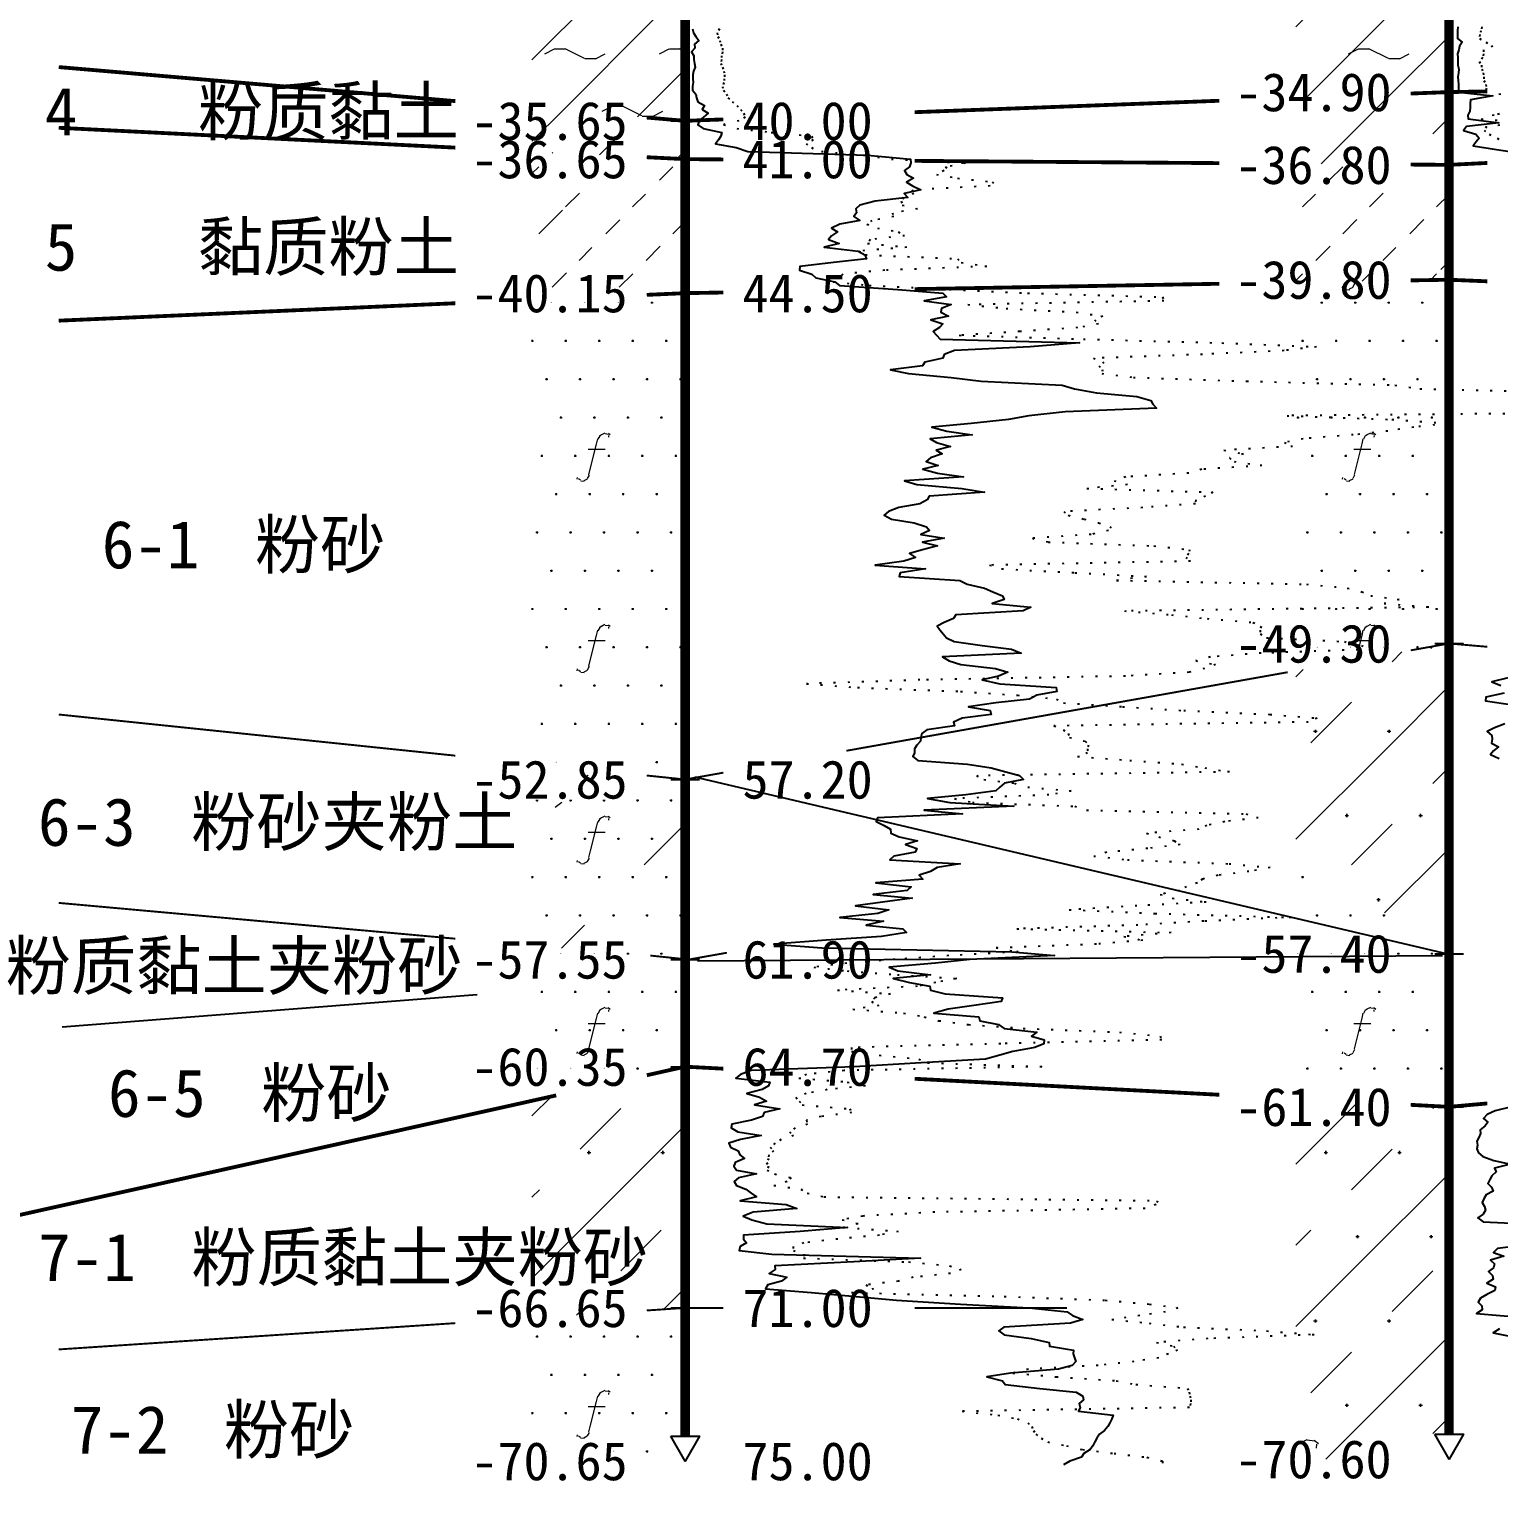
# Model space of a CAD drawing. Extents: x -37 to 3540, y -1485 to 297.
# Drawn here: x 2369.2 to 2446, y 66 to 142.3 of the extents above; entities that cross this region are included whole.
import ezdxf
from ezdxf.enums import TextEntityAlignment as Align

# ---------------------------------------------------------------- set-up
doc = ezdxf.new("R2010")
doc.units = 0
doc.linetypes.add('DOT', pattern=[6.35, 0, -6.35])
for name, color, linetype in [('CURVE', 200, 'CONTINUOUS'), ('HOLE', 41, 'CONTINUOUS'), ('STRATUM', 241, 'CONTINUOUS')]:
    doc.layers.add(name, color=color, linetype=linetype)
doc.layers.add('HATCH', color=7, linetype='CONTINUOUS', lineweight=13)
doc.styles.add('ST', font='')
doc.styles.get('ST').set_extended_font_data('SimSun')
pattern_1 = [(45, (2148.7487, 0), (-2.12132, 2.12132), [10, 0]), (26.565, (2149.8228, -0.2536), (5.999823, 5.999812), [0.567, -12.849]), (0, (2149.256, -0.2536), (0, 6), [0.567, -5.433]), (26.565, (2147.1674, 0), (5.999823, 5.999812), [0.567, -12.849]), (0, (2147.6745, 0.2536), (0, 6), [0.567, -5.433]), (153.435, (2149.2558, -0.2536), (-5.999818, -5e-06), [1.134, -12.2826]), (26.565, (2152.8228, 2.7464), (5.999823, 5.999812), [0.567, -12.849]), (0, (2152.256, 2.7464), (0, 6), [0.567, -5.433]), (26.565, (2150.1674, 3), (5.999823, 5.999812), [0.567, -12.849]), (0, (2150.6745, 3.2536), (0, 6), [0.567, -5.433]), (153.435, (2152.2558, 2.7464), (-5.999818, -5e-06), [1.134, -12.2826])]
pattern_2 = [(45, (2148.7487, 0), (-4.24264, 4.24264), [10, 0]), (45, (2149.8097, -3.182), (-2.12132, 6.36396), [3, -3])]
pattern_3 = [(45, (2148.7487, 0), (-6e-07, 6.99998), [0.9473, -8.9522]), (45, (2150.1487, 1.4), (-6e-07, 6.99998), [0.9869, -8.9126]), (45, (2151.5487, 2.8), (-6e-07, 6.99998), [1.06018, -8.83931]), (45, (2152.9487, 4.2), (-6e-07, 6.99998), [0.94918, -8.95032]), (45, (2154.3487, 5.6), (-6e-07, 6.99998), [1.0365, -8.863]), (45, (2152.2487, 0), (-6e-07, 6.99998), [1.01335, -8.88615]), (45, (2153.6487, 1.4), (-6e-07, 6.99998), [1.07896, -12.12037]), (45, (2155.0487, 2.8), (-6e-07, 6.99998), [0.99882, -8.90067]), (45, (2149.4487, 4.2), (-4e-07, 6.99998), [1.05533, -8.84416]), (45, (2150.8487, 5.6), (-4e-07, 6.99998), [1.0365, -8.863])]
pattern_4 = [(82.875, (2147.914, -1.206), (0.0003693, 10.0001764), [0.0893, -80.5337]), (143.13, (2148.015, -1.2818), (-29.999964, 20.000054), [0.12627, -49.87373]), (172.875, (2148.1923, -1.304), (-70.0002457, 9.9996603), [0.17857, -80.44443]), (206.565, (2148.3707, -1.2147), (-9.999705, -9.99969), [0.19954, -22.16046]), (243.435, (2148.46, -1.0363), (9e-06, -9.999696), [0.19954, -22.16146]), (255.964, (2148.5493, -0.679), (-0.0002, -9.999501), [0.36813, -40.86287]), (255.964, (2148.8593, 0.561), (-0.0002, -9.999501), [1.27838, -39.95262]), (255.964, (2148.9278, 0.835), (-0.0002, -9.999501), [0.28235, -40.94865]), (216.87, (2149.118, 1.0892), (-9.999982, -10.000018), [0.12627, -49.87373]), (243.435, (2149.017, 1.0135), (9e-06, -9.999696), [0.19954, -22.16146]), (206.565, (2149.2965, 1.1785), (-9.999705, -9.99969), [0.19954, -22.16046]), (172.875, (2149.4737, 1.1563), (-70.0002457, 9.9996603), [0.17857, -80.44443]), (143.13, (2149.5747, 1.0806), (-29.999964, 20.000054), [0.12627, -49.87373]), (82.875, (2149.5636, 0.992), (0.0003693, 10.0001764), [0.0893, -80.5337]), (0, (2148.419, 0.34), (0, 10), [0.89286, -9.10714]), (0, (2148.7737, 0), (1, 2), [0, -1.75]), (0, (2148.7487, 0.025), (1, 2), [0, -1.75]), (0, (2148.7487, 0), (1, 2), [0, -1.75]), (0, (2148.7237, 0), (1, 2), [0, -1.75]), (0, (2148.7487, -0.025), (1, 2), [0, -1.75])]
pattern_5 = [(82.875, (2146.9125, -2.6533), (0.000812, 22.000388), [0.1964, -177.1742]), (143.13, (2147.1348, -2.82), (-65.99992, 44.00012), [0.2778, -109.7222]), (172.875, (2147.5246, -2.8687), (-154.00054, 21.999253), [0.3929, -176.9777]), (206.565, (2147.917, -2.672), (-21.99935, -21.9993), [0.439, -48.753]), (243.435, (2148.114, -2.28), (2e-05, -21.99933), [0.439, -48.7552]), (255.964, (2148.31, -1.494), (-0.00044, -21.9989), [0.8099, -89.8983]), (255.964, (2148.992, 1.2344), (-0.00044, -21.9989), [2.8124, -87.8958]), (255.964, (2149.1427, 1.837), (-0.00044, -21.9989), [0.6212, -90.087]), (216.87, (2149.5613, 2.3963), (-21.99996, -22.00004), [0.2778, -109.7222]), (243.435, (2149.339, 2.23), (2e-05, -21.99933), [0.439, -48.7552]), (206.565, (2149.954, 2.593), (-21.99935, -21.9993), [0.439, -48.753]), (172.875, (2150.3437, 2.544), (-154.00054, 21.999253), [0.3929, -176.9777]), (143.13, (2150.566, 2.3772), (-65.99992, 44.00012), [0.2778, -109.7222]), (82.875, (2150.5416, 2.1823), (0.000812, 22.000388), [0.1964, -177.1742]), (0, (2148.023, 0.748), (0, 22), [1.9643, -20.0357]), (0, (2148.8037, 0), (2.2, 4.4), [0, -3.85]), (0, (2148.7487, 0.055), (2.2, 4.4), [0, -3.85]), (0, (2148.7487, 0), (2.2, 4.4), [0, -3.85]), (0, (2148.6937, 0), (2.2, 4.4), [0, -3.85]), (0, (2148.7487, -0.055), (2.2, 4.4), [0, -3.85])]

msp = doc.modelspace()

# ---------------------------------------------------------------- hatches: boundary and pattern name
at = {"layer": 'HATCH'}
h = msp.add_hatch(dxfattribs=at)
h.set_pattern_fill('YNNT', color=251, style=0)
h.set_pattern_definition(pattern_1)
h.paths.add_polyline_path([(2403.494, 148.699), (2395.494, 149.815), (2395.494, 138.186), (2403.494, 137.499)])
h.paths.add_polyline_path([(2391.424, 136.01), (2400.983, 136.01), (2400.983, 138.943), (2391.424, 138.943)], flags=9)
h.paths.add_polyline_path([(2391.424, 147.21), (2400.983, 147.21), (2400.983, 150.143), (2391.424, 150.143)], flags=9)
h = msp.add_hatch(dxfattribs=at)
h.set_pattern_fill('YNNT', color=251, style=0)
h.set_pattern_definition(pattern_1)
h.paths.add_polyline_path([(2443.408, 148.401), (2435.408, 148.461), (2435.408, 138.7), (2443.408, 139.001)])
h.paths.add_polyline_path([(2431.338, 137.512), (2440.896, 137.512), (2440.896, 140.445), (2431.338, 140.445)], flags=9)
h.paths.add_polyline_path([(2431.338, 146.912), (2440.896, 146.912), (2440.896, 149.845), (2431.338, 149.845)], flags=9)
h = msp.add_hatch(dxfattribs=at)
h.set_pattern_fill('FZNT', color=32, style=0)
h.set_pattern_definition(pattern_2)
h.paths.add_polyline_path([(2443.408, 139.001), (2435.408, 138.7), (2435.408, 135.261), (2443.408, 135.201)])
h.paths.add_polyline_path([(2431.338, 133.712), (2440.896, 133.712), (2440.896, 136.645), (2431.338, 136.645)], flags=9)
h.paths.add_polyline_path([(2431.338, 137.512), (2440.896, 137.512), (2440.896, 140.445), (2431.338, 140.445)], flags=9)
h = msp.add_hatch(dxfattribs=at)
h.set_pattern_fill('FZNT', color=32, style=0)
h.set_pattern_definition(pattern_2)
h.paths.add_polyline_path([(2403.494, 137.499), (2395.494, 138.186), (2395.494, 135.899), (2403.494, 135.499)])
h.paths.add_polyline_path([(2391.424, 134.01), (2400.983, 134.01), (2400.983, 136.943), (2391.424, 136.943)], flags=9)
h.paths.add_polyline_path([(2391.424, 136.01), (2400.983, 136.01), (2400.983, 138.943), (2391.424, 138.943)], flags=9)
h = msp.add_hatch(dxfattribs=at)
h.set_pattern_fill('NZFT', color=52, style=0)
h.set_pattern_definition(pattern_3)
h.paths.add_polyline_path([(2403.494, 135.499), (2395.494, 135.899), (2395.494, 128.148), (2403.494, 128.499)])
h.paths.add_polyline_path([(2391.424, 127.01), (2400.983, 127.01), (2400.983, 129.943), (2391.424, 129.943)], flags=9)
h.paths.add_polyline_path([(2391.424, 134.01), (2400.983, 134.01), (2400.983, 136.943), (2391.424, 136.943)], flags=9)
h = msp.add_hatch(dxfattribs=at)
h.set_pattern_fill('NZFT', color=52, style=0)
h.set_pattern_definition(pattern_3)
h.paths.add_polyline_path([(2443.408, 135.201), (2435.408, 135.261), (2435.408, 129.06), (2443.408, 129.201)])
h.paths.add_polyline_path([(2431.338, 127.712), (2440.896, 127.712), (2440.896, 130.645), (2431.338, 130.645)], flags=9)
h.paths.add_polyline_path([(2431.338, 133.712), (2440.896, 133.712), (2440.896, 136.645), (2431.338, 136.645)], flags=9)
h = msp.add_hatch(dxfattribs=at)
h.set_pattern_fill('FS', color=142, style=0)
h.set_pattern_definition(pattern_4)
h.paths.add_polyline_path([(2443.408, 129.201), (2435.408, 129.06), (2435.408, 108.778), (2443.408, 110.201)])
h.paths.add_polyline_path([(2431.338, 108.712), (2440.896, 108.712), (2440.896, 111.645), (2431.338, 111.645)], flags=9)
h.paths.add_polyline_path([(2431.338, 127.712), (2440.896, 127.712), (2440.896, 130.645), (2431.338, 130.645)], flags=9)
h = msp.add_hatch(dxfattribs=at)
h.set_pattern_fill('FS', color=142, style=0)
h.set_pattern_definition(pattern_4)
h.paths.add_polyline_path([(2403.494, 128.499), (2395.494, 128.148), (2395.494, 103.929), (2403.494, 103.099)])
h.paths.add_polyline_path([(2391.424, 101.61), (2400.983, 101.61), (2400.983, 104.543), (2391.424, 104.543)], flags=9)
h.paths.add_polyline_path([(2391.424, 127.01), (2400.983, 127.01), (2400.983, 129.943), (2391.424, 129.943)], flags=9)
h = msp.add_hatch(dxfattribs=at)
h.set_pattern_fill('FZNT', color=32, style=0)
h.set_pattern_definition(pattern_2)
h.paths.add_polyline_path([(2443.408, 110.201), (2435.408, 108.778), (2435.408, 99.072), (2443.408, 94.001)])
h.paths.add_polyline_path([(2431.338, 108.712), (2440.896, 108.712), (2440.896, 111.645), (2431.338, 111.645)], flags=9)
h = msp.add_hatch(dxfattribs=at)
h.set_pattern_fill('FS', color=32, scale=2.2, style=0)
h.set_pattern_definition(pattern_5)
h.paths.add_polyline_path([(2443.408, 110.201), (2435.408, 108.778), (2435.408, 99.072), (2443.408, 94.001)])
h.paths.add_polyline_path([(2431.338, 108.712), (2440.896, 108.712), (2440.896, 111.645), (2431.338, 111.645)], flags=9)
h = msp.add_hatch(dxfattribs=at)
h.set_pattern_fill('FS', color=142, style=0)
h.set_pattern_definition(pattern_4)
h.paths.add_polyline_path([(2403.494, 103.099), (2395.494, 103.929), (2395.494, 94.421), (2403.494, 93.699)])
h.paths.add_polyline_path([(2376.383, 92.064), (2403.059, 92.064), (2403.059, 97.008), (2376.383, 97.008)], flags=9)
h.paths.add_polyline_path([(2391.43, 92.216), (2400.977, 92.216), (2400.977, 95.115), (2391.43, 95.115)], flags=24)
h.paths.add_polyline_path([(2391.424, 101.61), (2400.983, 101.61), (2400.983, 104.543), (2391.424, 104.543)], flags=9)
h = msp.add_hatch(dxfattribs=at)
h.set_pattern_fill('SZFT', color=142, scale=2.2, style=0)
h.set_pattern_definition([(45, (2148.749, 0), (-2e-06, 15.39996), [4.3383, -17.4406]), (45, (2154.937, 6.223), (-2e-06, 15.39996), [4.3861, -17.3928]), (45, (2159.897, 11.181), (-2e-06, 15.39996), [3.9899, -17.7889]), (26.565, (2148.749, 7.7), (15.4, 15.4), [0.2123, -34.22315]), (36.8699, (2150.2887, 9.24), (15.4, 15.4), [0.43504, -76.56496]), (315, (2156.449, 15.347), (15.39996, 3e-06), [0.0727, -21.7062]), (26.565, (2156.449, 0), (15.4, 15.4), [0.31845, -34.117]), (26.565, (2157.989, 1.54), (15.4, 15.4), [0.2316, -34.2038]), (90, (2158.759, 2.31), (-15.4, -1e-06), [0.0633, -15.3367]), (26.565, (2159.529, 3.08), (15.4, 15.4), [0.2002, -68.6707]), (36.8699, (2161.0687, 4.62), (15.4, 15.4), [0.2435, -76.7565]), (45, (2162.609, 6.16), (-5e-07, 15.39996), [0.24005, -21.53884]), (315, (2163.96, 7.805), (15.39996, 3e-06), [0.0727, -21.7062]), (36.8699, (2151.8287, 10.78), (15.4, 15.4), [0.2249, -76.7751]), (53.1301, (2153.3687, 12.32), (30.8, 46.2), [0.29564, -76.70436]), (53.1301, (2154.9087, 13.86), (30.8, 46.2), [0.27774, -76.72226])])
h.paths.add_polyline_path([(2403.494, 103.099), (2395.494, 103.929), (2395.494, 94.421), (2403.494, 93.699)])
h.paths.add_polyline_path([(2376.383, 92.064), (2403.059, 92.064), (2403.059, 97.008), (2376.383, 97.008)], flags=9)
h.paths.add_polyline_path([(2391.43, 92.216), (2400.977, 92.216), (2400.977, 95.115), (2391.43, 95.115)], flags=24)
h.paths.add_polyline_path([(2391.424, 101.61), (2400.983, 101.61), (2400.983, 104.543), (2391.424, 104.543)], flags=9)
h = msp.add_hatch(dxfattribs=at)
h.set_pattern_fill('FS', color=142, style=0)
h.set_pattern_definition(pattern_4)
h.paths.add_polyline_path([(2443.408, 94.001), (2435.408, 99.072), (2435.408, 86.422), (2443.408, 86.001)])
h.paths.add_polyline_path([(2431.338, 84.512), (2440.896, 84.512), (2440.896, 87.445), (2431.338, 87.445)], flags=9)
h.paths.add_polyline_path([(2431.338, 92.512), (2440.896, 92.512), (2440.896, 95.445), (2431.338, 95.445)], flags=9)
h = msp.add_hatch(dxfattribs=at)
h.set_pattern_fill('FS', color=142, style=0)
h.set_pattern_definition(pattern_4)
h.paths.add_polyline_path([(2403.494, 93.699), (2395.494, 94.421), (2395.494, 86.317), (2403.494, 88.099)])
h.paths.add_polyline_path([(2376.383, 92.064), (2403.059, 92.064), (2403.059, 97.008), (2376.383, 97.008)], flags=9)
h.paths.add_polyline_path([(2391.424, 86.61), (2400.983, 86.61), (2400.983, 89.543), (2391.424, 89.543)], flags=9)
h.paths.add_polyline_path([(2391.43, 92.216), (2400.977, 92.216), (2400.977, 95.115), (2391.43, 95.115)], flags=24)
h = msp.add_hatch(dxfattribs=at)
h.set_pattern_fill('FZNT', color=32, style=0)
h.set_pattern_definition(pattern_2)
h.paths.add_polyline_path([(2403.494, 88.099), (2395.494, 86.317), (2395.494, 74.969), (2403.494, 75.499)])
h.paths.add_polyline_path([(2391.424, 74.01), (2400.983, 74.01), (2400.983, 76.943), (2391.424, 76.943)], flags=9)
h.paths.add_polyline_path([(2391.424, 86.61), (2400.983, 86.61), (2400.983, 89.543), (2391.424, 89.543)], flags=9)
h = msp.add_hatch(dxfattribs=at)
h.set_pattern_fill('FS', color=32, scale=2.2, style=0)
h.set_pattern_definition(pattern_5)
h.paths.add_polyline_path([(2403.494, 88.099), (2395.494, 86.317), (2395.494, 74.969), (2403.494, 75.499)])
h.paths.add_polyline_path([(2391.424, 74.01), (2400.983, 74.01), (2400.983, 76.943), (2391.424, 76.943)], flags=9)
h.paths.add_polyline_path([(2391.424, 86.61), (2400.983, 86.61), (2400.983, 89.543), (2391.424, 89.543)], flags=9)
h = msp.add_hatch(dxfattribs=at)
h.set_pattern_fill('FZNT', color=32, style=0)
h.set_pattern_definition(pattern_2)
h.paths.add_polyline_path([(2443.408, 86.001), (2435.408, 86.422), (2435.408, 67.601), (2443.408, 67.601), (2442.658, 68.9), (2443.408, 68.9)])
h.paths.add_polyline_path([(2431.338, 66.112), (2440.896, 66.112), (2440.896, 69.045), (2431.338, 69.045)], flags=9)
h.paths.add_polyline_path([(2431.338, 84.512), (2440.896, 84.512), (2440.896, 87.445), (2431.338, 87.445)], flags=9)
h = msp.add_hatch(dxfattribs=at)
h.set_pattern_fill('FS', color=32, scale=2.2, style=0)
h.set_pattern_definition(pattern_5)
h.paths.add_polyline_path([(2443.408, 86.001), (2435.408, 86.422), (2435.408, 67.601), (2443.408, 67.601), (2442.658, 68.9), (2443.408, 68.9)])
h.paths.add_polyline_path([(2431.338, 66.112), (2440.896, 66.112), (2440.896, 69.045), (2431.338, 69.045)], flags=9)
h.paths.add_polyline_path([(2431.338, 84.512), (2440.896, 84.512), (2440.896, 87.445), (2431.338, 87.445)], flags=9)
h = msp.add_hatch(dxfattribs=at)
h.set_pattern_fill('FS', color=142, style=0)
h.set_pattern_definition(pattern_4)
h.paths.add_polyline_path([(2403.494, 75.499), (2395.494, 74.969), (2395.494, 67.499), (2403.494, 67.499), (2402.744, 68.798), (2403.494, 68.798)])
h.paths.add_polyline_path([(2391.424, 66.01), (2400.983, 66.01), (2400.983, 68.943), (2391.424, 68.943)], flags=9)
h.paths.add_polyline_path([(2391.424, 74.01), (2400.983, 74.01), (2400.983, 76.943), (2391.424, 76.943)], flags=9)

# ---------------------------------------------------------------- linework, layer by layer
at = {"layer": 'CURVE', "color": 30, "linetype": 'Continuous'}
for points in [[(2403.884, 142.299), (2403.934, 142.099), (2404.054, 141.899), (2404.214, 141.699), (2403.984, 141.499), (2404.004, 141.299), (2403.834, 141.099), (2403.954, 140.899), (2403.954, 140.699), (2403.984, 140.499), (2404.014, 140.299), (2403.934, 140.099), (2403.904, 139.899), (2403.904, 139.699), (2403.924, 139.499), (2403.884, 139.299), (2403.884, 139.099), (2404.064, 138.899), (2404.094, 138.699), (2404.164, 138.499), (2404.514, 138.299), (2404.384, 138.099), (2404.694, 137.899), (2404.454, 137.699), (2404.224, 137.499), (2404.154, 137.299), (2404.444, 137.099), (2405.414, 136.899), (2405.354, 136.699), (2405.244, 136.499), (2405.084, 136.299), (2406.164, 136.099), (2406.774, 135.899), (2413.024, 135.699), (2415.274, 135.499), (2415.294, 135.299), (2415.214, 135.099), (2414.954, 134.899), (2415.084, 134.699), (2415.434, 134.499), (2415.054, 134.299), (2415.374, 134.099), (2415.814, 133.899), (2414.944, 133.699), (2415.134, 133.499), (2413.434, 133.299), (2412.624, 133.099), (2412.424, 132.899), (2412.454, 132.699), (2412.304, 132.499), (2412.624, 132.299), (2411.574, 132.099), (2411.144, 131.899), (2411.464, 131.699), (2411.144, 131.499), (2410.994, 131.299), (2411.544, 131.099), (2410.754, 130.899), (2412.544, 130.699), (2412.884, 130.499), (2412.974, 130.299), (2411.254, 130.099), (2409.494, 129.899), (2409.474, 129.699), (2410.124, 129.499), (2410.334, 129.299), (2411.314, 129.099), (2411.554, 128.899), (2414.614, 128.699), (2416.954, 128.499), (2417.154, 128.299), (2415.994, 128.099), (2417.404, 127.899), (2416.894, 127.699), (2416.854, 127.499), (2417.264, 127.299), (2416.334, 127.099), (2416.964, 126.899), (2416.784, 126.699), (2416.464, 126.499), (2416.624, 126.299), (2416.814, 126.099), (2424.104, 125.899), (2421.524, 125.699), (2417.574, 125.499), (2417.024, 125.299), (2416.964, 125.099), (2416.024, 124.899), (2415.894, 124.699), (2414.234, 124.499), (2415.164, 124.299), (2417.394, 124.099), (2418.964, 123.899), (2423.194, 123.699), (2423.834, 123.499), (2424.984, 123.299), (2427.104, 123.099), (2427.834, 122.899), (2427.934, 122.699), (2428.124, 122.499), (2423.354, 122.299), (2421.454, 122.099), (2420.384, 121.899), (2418.434, 121.699), (2416.384, 121.499), (2417.164, 121.299), (2418.494, 121.099), (2416.294, 120.899), (2416.624, 120.699), (2417.364, 120.499), (2416.614, 120.299), (2416.924, 120.099), (2416.314, 119.899), (2416.084, 119.699), (2416.724, 119.499), (2415.924, 119.299), (2416.674, 119.099), (2418.034, 118.899), (2414.954, 118.699), (2415.594, 118.499), (2417.954, 118.299), (2419.144, 118.099), (2416.254, 117.899), (2416.134, 117.699), (2415.764, 117.499), (2414.654, 117.299), (2414.114, 117.099), (2413.894, 116.899), (2414.274, 116.699), (2415.464, 116.499), (2416.104, 116.299), (2416.264, 116.099), (2415.814, 115.899), (2417.034, 115.699), (2415.894, 115.499), (2416.674, 115.299), (2415.904, 115.099), (2415.214, 114.899), (2415.534, 114.699), (2414.924, 114.499), (2413.434, 114.299), (2416.054, 114.099), (2414.734, 113.899), (2414.674, 113.699), (2417.844, 113.499), (2418.234, 113.299), (2419.144, 113.099), (2419.574, 112.899), (2420.084, 112.699), (2420.164, 112.499), (2419.544, 112.299), (2421.554, 112.099), (2421.164, 111.899), (2417.644, 111.699), (2417.524, 111.499), (2417.024, 111.299), (2416.664, 111.099), (2416.814, 110.899), (2416.984, 110.699), (2417.144, 110.499), (2417.554, 110.299), (2419.024, 110.099), (2420.544, 109.899), (2421.054, 109.699), (2416.944, 109.499), (2417.284, 109.299), (2417.894, 109.099), (2419.714, 108.899), (2420.354, 108.699), (2419.864, 108.499), (2419.024, 108.299), (2419.944, 108.099), (2422.874, 107.899), (2422.924, 107.699), (2421.874, 107.499), (2421.494, 107.299), (2419.734, 107.099), (2418.304, 106.899), (2419.434, 106.699), (2419.494, 106.499), (2417.974, 106.299), (2417.524, 106.099), (2417.574, 105.899), (2416.124, 105.699), (2415.864, 105.499), (2415.814, 105.299), (2415.794, 105.099), (2415.604, 104.899), (2415.484, 104.699), (2415.474, 104.499), (2415.394, 104.299), (2415.654, 104.099), (2418.254, 103.899), (2419.494, 103.699), (2420.254, 103.499), (2420.964, 103.299), (2421.174, 103.099), (2420.184, 102.899), (2419.944, 102.699), (2419.734, 102.499), (2418.164, 102.299), (2416.164, 102.099), (2417.324, 101.899), (2420.664, 101.699), (2415.994, 101.499), (2417.994, 101.299), (2413.554, 101.099), (2413.474, 100.899), (2413.894, 100.699), (2414.224, 100.499), (2414.244, 100.299), (2414.674, 100.099), (2415.634, 99.899), (2415.014, 99.699), (2415.604, 99.499), (2415.514, 99.299), (2414.404, 99.099), (2414.194, 98.899), (2417.874, 98.699), (2416.664, 98.499), (2416.314, 98.299), (2415.724, 98.099), (2415.924, 97.899), (2413.464, 97.699), (2415.314, 97.499), (2415.094, 97.299), (2413.314, 97.099), (2415.354, 96.899), (2413.814, 96.699), (2412.394, 96.499), (2414.144, 96.299), (2413.564, 96.099), (2411.584, 95.899), (2413.854, 95.699), (2412.964, 95.499), (2414.864, 95.299), (2415.054, 95.099), (2413.764, 94.899), (2410.874, 94.699), (2408.124, 94.499), (2410.644, 94.299), (2420.574, 94.099), (2422.794, 93.899), (2418.374, 93.699), (2416.584, 93.499), (2414.164, 93.299), (2414.604, 93.099), (2416.314, 92.899), (2414.374, 92.699), (2415.224, 92.499), (2416.274, 92.299), (2416.314, 92.099), (2417.084, 91.899), (2420.084, 91.699), (2420.014, 91.499), (2418.574, 91.299), (2417.234, 91.099), (2416.484, 90.899), (2418.844, 90.699), (2418.894, 90.499), (2419.874, 90.299), (2420.174, 90.099), (2421.874, 89.899), (2421.594, 89.699), (2422.254, 89.499), (2422.234, 89.299), (2421.774, 89.099), (2420.624, 88.899), (2419.934, 88.699), (2419.194, 88.499), (2415.824, 88.299), (2412.324, 88.099), (2406.954, 87.899), (2406.394, 87.699), (2406.144, 87.499), (2407.924, 87.299), (2407.854, 87.099), (2407.514, 86.899), (2406.714, 86.699), (2407.384, 86.499), (2407.744, 86.299), (2407.124, 86.099), (2408.444, 85.899), (2407.634, 85.699), (2407.544, 85.499), (2406.964, 85.299), (2405.934, 85.099), (2405.894, 84.899), (2406.244, 84.699), (2407.474, 84.499), (2406.384, 84.299), (2405.784, 84.099), (2405.864, 83.899), (2406.274, 83.699), (2406.354, 83.499), (2406.604, 83.299), (2406.104, 83.099), (2406.044, 82.899), (2406.174, 82.699), (2407.224, 82.499), (2406.284, 82.299), (2406.064, 82.099), (2406.174, 81.899), (2406.664, 81.699), (2406.944, 81.499), (2407.224, 81.299), (2406.364, 81.099), (2408.784, 80.899), (2409.334, 80.699), (2407.054, 80.499), (2406.524, 80.299), (2406.984, 80.099), (2407.764, 79.899), (2411.974, 79.699), (2409.504, 79.499), (2406.554, 79.299), (2406.554, 79.099), (2406.704, 78.899), (2406.364, 78.699), (2406.324, 78.499), (2408.024, 78.299), (2415.794, 78.099), (2412.304, 77.899), (2408.184, 77.699), (2408.204, 77.499), (2407.884, 77.299), (2408.804, 77.099), (2408.534, 76.899), (2407.814, 76.699), (2407.694, 76.499), (2410.094, 76.299), (2412.434, 76.099), (2414.544, 75.899), (2417.884, 75.699), (2421.474, 75.499), (2423.464, 75.299), (2423.744, 75.099), (2424.284, 74.899), (2423.624, 74.699), (2420.144, 74.499), (2419.894, 74.299), (2420.164, 74.099), (2421.584, 73.899), (2422.524, 73.699), (2422.534, 73.499), (2423.794, 73.299), (2423.774, 73.099), (2423.844, 72.899), (2423.914, 72.699), (2423.714, 72.499), (2423.004, 72.299), (2420.494, 72.099), (2419.254, 71.899), (2420.084, 71.699), (2420.224, 71.499), (2422.034, 71.299), (2423.924, 71.099), (2424.284, 70.899), (2424.304, 70.699), (2424.084, 70.499), (2424.144, 70.299), (2424.054, 70.099), (2425.864, 69.899), (2425.794, 69.699), (2425.684, 69.499), (2425.584, 69.299), (2425.404, 69.099), (2425.154, 68.899), (2425.014, 68.699), (2424.904, 68.499), (2424.804, 68.299), (2424.664, 68.099), (2424.334, 67.899), (2424.204, 67.699), (2423.594, 67.499), (2423.264, 67.299)], [(2443.868, 142.401), (2443.858, 142.201), (2443.858, 142.001), (2443.858, 141.801), (2444.088, 141.601), (2443.958, 141.401), (2443.928, 141.201), (2443.848, 141.001), (2443.868, 140.801), (2443.868, 140.601), (2443.868, 140.401), (2443.928, 140.201), (2443.898, 140.001), (2443.868, 139.801), (2443.878, 139.601), (2443.898, 139.401), (2443.898, 139.201), (2443.908, 139.001), (2445.698, 138.801), (2444.528, 138.601), (2444.518, 138.401), (2444.518, 138.201), (2444.498, 138.001), (2444.398, 137.801), (2444.408, 137.601), (2446.008, 137.401), (2444.328, 137.201), (2444.168, 137.001), (2444.808, 136.801), (2444.978, 136.601), (2444.818, 136.401), (2444.668, 136.201), (2445.888, 136.001), (2447.278, 135.801)], [(2446.498, 108.401), (2445.648, 108.201), (2446.118, 108.001)], [(2446.288, 107.601), (2445.338, 107.401), (2445.318, 107.201), (2446.718, 107.001)], [(2446.328, 106.001), (2445.788, 105.801), (2445.398, 105.601), (2445.638, 105.401), (2445.658, 105.201), (2445.628, 105.001), (2445.988, 104.801), (2445.738, 104.601), (2445.568, 104.401), (2446.028, 104.201)], [(2446.668, 86.001), (2445.818, 85.801), (2445.408, 85.601), (2445.208, 85.401), (2445.438, 85.201), (2445.288, 85.001), (2445.028, 84.801), (2445.058, 84.601), (2444.958, 84.401), (2444.858, 84.201), (2444.888, 84.001), (2444.868, 83.801), (2444.948, 83.601), (2445.178, 83.401), (2445.748, 83.201), (2446.618, 83.001), (2445.788, 82.801), (2445.878, 82.601), (2445.648, 82.401), (2445.548, 82.201), (2445.428, 82.001), (2445.628, 81.801), (2445.708, 81.601), (2445.348, 81.401), (2445.228, 81.201), (2445.138, 81.001), (2445.268, 80.801), (2445.308, 80.601), (2445.188, 80.401), (2444.908, 80.201), (2445.188, 80.001), (2449.258, 79.801)], [(2447.448, 78.801), (2445.938, 78.601), (2445.738, 78.401), (2446.268, 78.201), (2445.578, 78.001), (2445.788, 77.801), (2445.728, 77.601), (2445.478, 77.401), (2445.678, 77.201), (2445.718, 77.001), (2445.388, 76.801), (2445.828, 76.601), (2445.798, 76.401), (2445.378, 76.201), (2445.058, 76.001), (2444.938, 75.801), (2445.118, 75.601), (2445.138, 75.401), (2444.848, 75.201), (2447.318, 75.001)], [(2446.038, 74.401), (2445.708, 74.201), (2446.668, 74.001)]]:
    msp.add_lwpolyline(points, dxfattribs=at)
at = {"layer": 'CURVE', "color": 100, "linetype": 'DOT', "ltscale": 0.1}
for points in [[(2405.284, 142.299), (2405.174, 142.099), (2405.204, 141.899), (2405.314, 141.699), (2405.354, 141.499), (2405.444, 141.299), (2405.454, 141.099), (2405.404, 140.899), (2405.394, 140.699), (2405.354, 140.499), (2405.454, 140.299), (2405.524, 140.099), (2405.554, 139.899), (2405.544, 139.699), (2405.524, 139.499), (2405.444, 139.299), (2405.504, 139.099), (2405.664, 138.899), (2405.734, 138.699), (2405.954, 138.499), (2406.194, 138.299), (2406.394, 138.099), (2406.554, 137.899), (2406.634, 137.699), (2406.304, 137.499), (2405.504, 137.299), (2406.194, 137.099), (2407.994, 136.899), (2410.104, 136.699), (2410.194, 136.499), (2409.814, 136.299), (2410.094, 136.099), (2410.614, 135.899), (2412.814, 135.699), (2414.274, 135.499), (2418.164, 135.299), (2417.144, 135.099), (2417.024, 134.899), (2416.624, 134.699), (2417.734, 134.499), (2419.614, 134.299), (2419.434, 134.099), (2415.344, 133.899), (2415.444, 133.699), (2414.904, 133.499), (2414.784, 133.299), (2414.844, 133.099), (2415.624, 132.899), (2414.324, 132.699), (2414.394, 132.499), (2413.254, 132.299), (2412.994, 132.099), (2413.544, 131.899), (2414.634, 131.699), (2414.964, 131.499), (2413.174, 131.299), (2413.024, 131.099), (2415.074, 130.899), (2412.564, 130.699), (2412.914, 130.499), (2417.724, 130.299), (2417.924, 130.099), (2419.254, 129.899), (2413.934, 129.699), (2411.734, 129.499), (2411.554, 129.299), (2411.224, 129.099), (2413.114, 128.899), (2417.304, 128.699), (2421.384, 128.499), (2428.444, 128.299), (2428.514, 128.099), (2418.264, 127.899), (2420.264, 127.699), (2423.934, 127.499), (2425.314, 127.299), (2424.884, 127.099), (2425.094, 126.899), (2424.004, 126.699), (2420.984, 126.499), (2417.814, 126.299), (2424.304, 126.099), (2431.534, 125.899), (2436.484, 125.699), (2434.794, 125.499), (2430.524, 125.299), (2424.824, 125.099), (2425.374, 124.899), (2425.114, 124.699), (2425.304, 124.499), (2425.264, 124.299), (2426.914, 124.099), (2432.824, 123.899), (2440.584, 123.699), (2441.884, 123.499), (2450.164, 123.299)], [(2445.118, 142.401), (2445.078, 142.201), (2445.018, 142.001), (2444.998, 141.801), (2445.328, 141.601), (2445.698, 141.401), (2445.208, 141.201), (2445.208, 141.001), (2445.178, 140.801), (2444.988, 140.601), (2445.098, 140.401), (2445.128, 140.201), (2445.198, 140.001), (2445.218, 139.801), (2445.228, 139.601), (2445.338, 139.401), (2445.358, 139.201), (2445.288, 139.001), (2446.778, 138.801)], [(2446.758, 138.001), (2445.758, 137.801), (2445.088, 137.601), (2447.528, 137.401), (2445.368, 137.201), (2445.238, 137.001), (2445.498, 136.801), (2445.928, 136.601), (2446.238, 136.401)], [(2456.614, 122.299), (2434.944, 122.099), (2440.424, 121.899), (2443.384, 121.699), (2441.564, 121.499), (2440.204, 121.299), (2438.404, 121.099), (2435.784, 120.899), (2434.804, 120.699), (2435.234, 120.499), (2431.644, 120.299), (2432.664, 120.099), (2431.934, 119.899), (2432.174, 119.699), (2433.634, 119.499), (2430.484, 119.299), (2429.814, 119.099), (2426.514, 118.899), (2425.904, 118.699), (2426.604, 118.499), (2424.484, 118.299), (2431.074, 118.099), (2430.684, 117.899), (2430.174, 117.699), (2430.154, 117.499), (2427.404, 117.299), (2423.284, 117.099), (2423.514, 116.899), (2424.344, 116.699), (2425.094, 116.499), (2425.764, 116.299), (2425.614, 116.099), (2424.704, 115.899), (2421.644, 115.699), (2422.474, 115.499), (2427.984, 115.299), (2429.844, 115.099), (2429.814, 114.899), (2429.654, 114.699), (2429.904, 114.499), (2419.404, 114.299), (2420.034, 114.099), (2423.864, 113.899), (2427.594, 113.699), (2426.034, 113.499), (2435.954, 113.299), (2438.094, 113.099), (2438.844, 112.899), (2439.314, 112.699), (2440.794, 112.499), (2440.014, 112.299), (2442.344, 112.099), (2426.444, 111.899), (2428.904, 111.699), (2430.764, 111.499), (2433.164, 111.299), (2433.584, 111.099), (2433.534, 110.899), (2433.544, 110.699), (2433.874, 110.499), (2437.944, 110.299), (2438.834, 110.099), (2439.394, 109.899), (2433.594, 109.699), (2430.944, 109.499), (2430.174, 109.299), (2431.214, 109.099), (2430.634, 108.899), (2429.834, 108.699), (2426.504, 108.499), (2415.764, 108.299), (2409.844, 108.099), (2412.504, 107.899), (2417.884, 107.699), (2420.854, 107.499), (2422.894, 107.299), (2423.264, 107.099), (2426.354, 106.899), (2429.544, 106.699), (2434.044, 106.499), (2436.514, 106.299), (2436.054, 106.099), (2422.764, 105.899), (2423.254, 105.699), (2423.514, 105.499), (2423.584, 105.299), (2424.394, 105.099), (2424.574, 104.899), (2424.514, 104.699), (2424.524, 104.499), (2423.994, 104.299), (2426.724, 104.099), (2429.434, 103.899), (2430.644, 103.699), (2431.934, 103.499), (2418.714, 103.299), (2419.104, 103.099), (2420.704, 102.899), (2421.394, 102.699), (2423.664, 102.499), (2422.504, 102.299), (2417.574, 102.099), (2418.504, 101.899), (2423.854, 101.699), (2424.474, 101.499), (2432.804, 101.299), (2433.444, 101.099), (2431.694, 100.899), (2430.754, 100.699), (2430.344, 100.499), (2427.604, 100.299), (2428.244, 100.099), (2429.054, 99.899), (2429.364, 99.699), (2427.664, 99.499), (2425.524, 99.299), (2424.844, 99.099), (2426.604, 98.899), (2431.914, 98.699), (2434.064, 98.499), (2432.954, 98.299), (2431.344, 98.099), (2430.524, 97.899), (2430.264, 97.699), (2429.694, 97.499), (2429.314, 97.299), (2428.324, 97.099), (2428.944, 96.899), (2430.714, 96.699), (2427.104, 96.499), (2423.564, 96.299), (2428.044, 96.099), (2435.154, 95.899), (2430.594, 95.699), (2427.154, 95.499), (2420.824, 95.299), (2428.894, 95.099), (2426.424, 94.899), (2427.404, 94.699), (2424.984, 94.499), (2419.744, 94.299), (2420.904, 94.099), (2417.274, 93.899), (2414.474, 93.699), (2411.944, 93.499), (2410.214, 93.299), (2411.954, 93.099), (2414.584, 92.899), (2417.684, 92.699), (2416.594, 92.499), (2415.624, 92.299), (2411.454, 92.099), (2414.224, 91.899), (2413.404, 91.699), (2413.234, 91.499), (2413.624, 91.299), (2412.264, 91.099), (2414.914, 90.899), (2415.994, 90.699), (2416.754, 90.499), (2418.304, 90.299), (2421.154, 90.099), (2426.184, 89.899), (2428.314, 89.699), (2428.404, 89.499), (2419.984, 89.299), (2412.184, 89.099), (2412.184, 88.899), (2413.634, 88.699), (2415.704, 88.499), (2416.164, 88.299), (2422.134, 88.099), (2411.804, 87.899), (2409.844, 87.699), (2409.434, 87.499), (2411.964, 87.299), (2412.924, 87.099), (2410.924, 86.899), (2409.824, 86.699), (2409.284, 86.499), (2409.454, 86.299), (2409.614, 86.099), (2412.104, 85.899), (2412.194, 85.699), (2410.604, 85.499), (2409.834, 85.299), (2409.894, 85.099), (2409.244, 84.899), (2408.954, 84.699), (2409.164, 84.499), (2408.514, 84.299), (2408.194, 84.099), (2407.944, 83.899), (2408.114, 83.699), (2407.864, 83.499), (2407.854, 83.299), (2407.754, 83.099), (2407.854, 82.899), (2407.784, 82.699), (2408.174, 82.499), (2409.034, 82.299), (2408.824, 82.099), (2408.134, 81.899), (2409.544, 81.699), (2409.874, 81.499), (2410.744, 81.299), (2428.174, 81.099), (2428.104, 80.899), (2427.534, 80.699), (2416.544, 80.499), (2412.774, 80.299), (2411.704, 80.099), (2412.534, 79.899), (2411.764, 79.699), (2414.634, 79.499), (2413.654, 79.299), (2411.474, 79.099), (2409.704, 78.899), (2409.134, 78.699), (2409.154, 78.499), (2409.714, 78.299), (2409.684, 78.099), (2415.174, 77.899), (2417.314, 77.699), (2417.924, 77.499), (2417.364, 77.299), (2415.414, 77.099), (2414.644, 76.899), (2412.944, 76.699), (2413.344, 76.499), (2412.184, 76.299), (2420.174, 76.099), (2425.444, 75.899), (2427.754, 75.699), (2429.244, 75.499), (2428.584, 75.299), (2427.254, 75.099), (2425.794, 74.899), (2427.734, 74.699), (2429.534, 74.499), (2433.874, 74.299), (2436.364, 74.099), (2430.814, 73.899), (2428.124, 73.699), (2429.004, 73.499), (2429.224, 73.299), (2428.744, 73.099), (2428.244, 72.899), (2426.944, 72.699), (2425.074, 72.499), (2421.434, 72.299), (2420.624, 72.099), (2422.894, 71.899), (2426.024, 71.699), (2427.044, 71.499), (2429.744, 71.299), (2429.834, 71.099), (2429.864, 70.899), (2429.924, 70.699), (2429.904, 70.499), (2429.844, 70.299), (2417.964, 70.099), (2419.834, 69.899), (2420.854, 69.699), (2421.404, 69.499), (2421.604, 69.299), (2421.694, 69.099), (2421.824, 68.899), (2422.094, 68.699), (2422.444, 68.499), (2423.414, 68.299), (2424.264, 68.099), (2425.904, 67.899), (2427.624, 67.699), (2428.434, 67.499), (2428.434, 67.299)]]:
    msp.add_lwpolyline(points, dxfattribs=at)
at = {"layer": 'HOLE', "linetype": 'Continuous', "const_width": 0.5}
for points in [[(2403.494, 217.499), (2403.494, 68.798)], [(2443.408, 217.601), (2443.408, 68.9)]]:
    msp.add_lwpolyline(points, dxfattribs=at)
at = {"layer": 'HOLE', "linetype": 'Continuous'}
for points in [[(2442.658, 139.001), (2444.158, 139.001)], [(2402.744, 137.499), (2404.244, 137.499)], [(2402.744, 135.499), (2404.244, 135.499)], [(2442.658, 135.201), (2444.158, 135.201)], [(2442.658, 129.201), (2444.158, 129.201)], [(2402.744, 128.499), (2404.244, 128.499)], [(2442.658, 110.201), (2444.158, 110.201)], [(2402.744, 103.099), (2404.244, 103.099)], [(2402.744, 93.699), (2404.244, 93.699)], [(2442.658, 94.001), (2444.158, 94.001)], [(2402.744, 88.099), (2404.244, 88.099)], [(2442.658, 86.001), (2444.158, 86.001)], [(2402.744, 75.499), (2404.244, 75.499)]]:
    msp.add_lwpolyline(points, dxfattribs=at)
for points in [[(2402.744, 68.798), (2404.244, 68.798), (2403.494, 67.499)], [(2442.658, 68.9), (2444.158, 68.9), (2443.408, 67.601)]]:
    msp.add_lwpolyline(points, close=True, dxfattribs=at)
at = {"layer": 'STRATUM', "linetype": 'Continuous'}
for points, const_width in [([(2370.772, 140.307), (2381.133, 139.418), (2391.494, 138.529)], 0.2), ([(2441.408, 138.926), (2443.408, 139.001), (2445.408, 139.037)], 0.2), ([(2415.494, 137.951), (2423.451, 138.25), (2431.408, 138.549)], 0.2), ([(2401.494, 137.671), (2403.494, 137.499), (2405.494, 137.574)], 0.2), ([(2370.772, 137.136), (2381.133, 136.618), (2391.494, 136.1)], 0.2), ([(2401.494, 135.599), (2403.494, 135.499), (2405.494, 135.484)], 0.2), ([(2415.494, 135.409), (2423.451, 135.35), (2431.408, 135.291)], 0.2), ([(2441.408, 135.216), (2443.408, 135.201), (2445.408, 135.3)], 0.2), ([(2415.494, 128.71), (2423.451, 128.85), (2431.408, 128.99)], 0.2), ([(2441.408, 129.166), (2443.408, 129.201), (2445.408, 129.117)], 0.2), ([(2401.494, 128.411), (2403.494, 128.499), (2405.494, 128.534)], 0.2), ([(2370.772, 127.063), (2381.133, 127.518), (2391.494, 127.973)], 0.2), ([(2441.408, 109.845), (2443.408, 110.201), (2445.408, 110.03)], 0.1), ([(2411.924, 104.599), (2423.451, 106.65), (2434.978, 108.701)], 0.1), ([(2370.772, 106.493), (2381.133, 105.418), (2391.494, 104.343)], 0.1), ([(2401.494, 103.306), (2403.494, 103.099), (2405.494, 103.455)], 0.1), ([(2370.772, 96.653), (2381.133, 95.718), (2391.494, 94.783)], 0.1), ([(2401.68, 93.902), (2403.68, 93.695), (2405.68, 94.05)], 0.1), ([(2401.494, 87.653), (2403.494, 88.099), (2405.494, 87.994)], 0.2), ([(2415.494, 87.468), (2423.451, 87.05), (2431.408, 86.632)], 0.2), ([(2365.506, 79.637), (2381.133, 83.118), (2396.76, 86.599)], 0.2), ([(2441.408, 86.106), (2443.408, 86.001), (2445.408, 86.18)], 0.2), ([(2401.494, 75.367), (2403.494, 75.499), (2405.494, 75.499)], 0.1), ([(2415.494, 75.499), (2423.451, 75.499)], 0.1), ([(2370.772, 73.332), (2381.133, 74.018), (2391.494, 74.704)], 0.1)]:
    msp.add_lwpolyline(points, dxfattribs=dict(at, const_width=const_width))
at = {"layer": 'STRATUM'}
for points in [[(2443.339, 93.975), (2404.005, 103.228)], [(2404.144, 93.627), (2443.06, 93.905)], [(2370.958, 90.173), (2392.637, 91.863)]]:
    msp.add_lwpolyline(points, dxfattribs=at)

# ---------------------------------------------------------------- texts
at = {"layer": 'HOLE', "style": 'ST'}
for s, p in [('-34.90', (2440.408, 139.001)), ('-35.65', (2400.494, 137.499)), ('-36.65', (2400.494, 135.499)), ('-36.80', (2440.408, 135.201)), ('-39.80', (2440.408, 129.201)), ('-40.15', (2400.494, 128.499)), ('-49.30', (2440.408, 110.201)), ('-52.85', (2400.494, 103.099)), ('-57.55', (2400.494, 93.699)), ('-57.40', (2440.408, 94.001)), ('-60.35', (2400.494, 88.099)), ('-61.40', (2440.408, 86.001)), ('-66.65', (2400.494, 75.499)), ('-70.65', (2400.494, 67.499)), ('-70.60', (2440.408, 67.601))]:
    msp.add_text(s, height=2, dxfattribs=at).set_placement(p, align=Align.MIDDLE_RIGHT)
for s, p in [('40.00', (2406.494, 137.499)), ('41.00', (2406.494, 135.499)), ('44.50', (2406.494, 128.499)), ('57.20', (2406.494, 103.099)), ('61.90', (2406.494, 93.699)), ('64.70', (2406.494, 88.099)), ('71.00', (2406.494, 75.499)), ('75.00', (2406.494, 67.499))]:
    msp.add_text(s, height=2, dxfattribs=at).set_placement(p, align=Align.MIDDLE_LEFT)
at = {"layer": 'STRATUM', "style": 'ST'}
for s, p in [('4', (2370.041, 137.999)), ('粉质黏土', (2378.041, 137.999)), ('5', (2370.041, 130.924)), ('黏质粉土', (2378.041, 130.924)), ('粉砂', (2381.02, 115.375)), ('6-1', (2373.02, 115.375)), ('6-3', (2369.686, 100.884)), ('粉砂夹粉土', (2377.686, 100.884)), ('粉质黏土夹粉砂', (2367.999, 93.372)), ('粉砂', (2381.345, 86.724)), ('6-5', (2373.345, 86.724)), ('7-1', (2369.696, 78.149)), ('粉质黏土夹粉砂', (2377.696, 78.149)), ('粉砂', (2379.398, 69.141)), ('7-2', (2371.398, 69.141))]:
    msp.add_text(s, height=2.5, dxfattribs=at).set_placement(p, align=Align.MIDDLE_LEFT)

doc.saveas('drawing.dxf')
